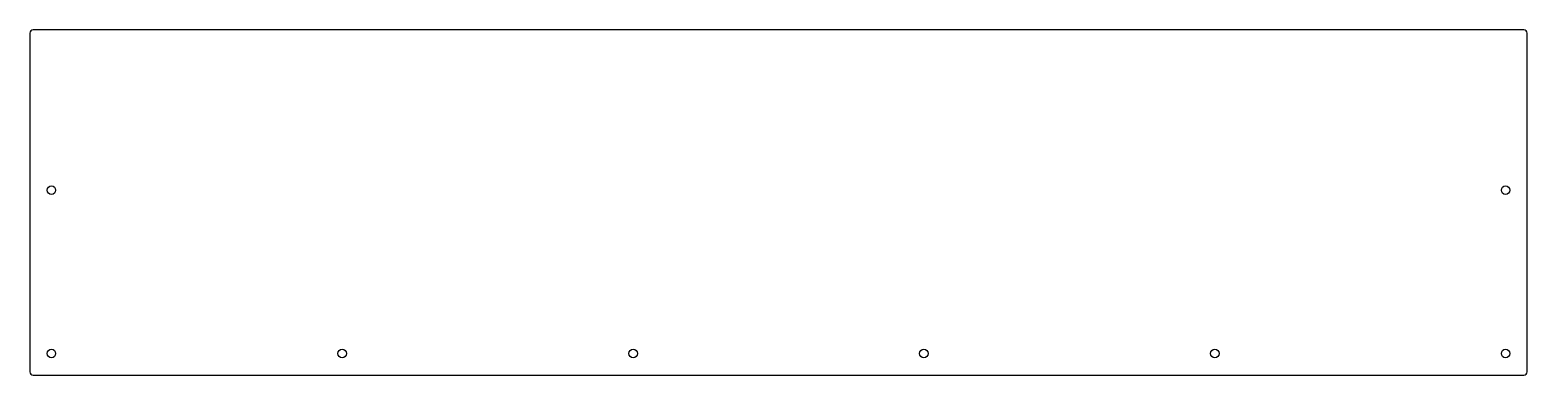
# Model space of a CAD drawing. Header units: millimetres. Extents: x 0 to 1397, y 0 to 322.
import ezdxf

# ---------------------------------------------------------------- set-up
doc = ezdxf.new("R2010")
doc.units = ezdxf.units.MM
doc.layers.get('0').update_dxf_attribs({"linetype": 'CONTINUOUS'})

msp = doc.modelspace()

# ---------------------------------------------------------------- linework, layer by layer
at = {"linetype": 'CONTINUOUS'}
for p, q in [((1394, 321.8), (3, 321.8)), ((0, 318.8), (0, 3)), ((1397, 3), (1397, 318.8)), ((3, 0), (1394, 0))]:
    msp.add_line(p, q, dxfattribs=at)
for centre in [(20, 172.4), (1377, 172.4), (20, 20), (291.4, 20), (562.8, 20), (834.2, 20), (1105.6, 20), (1377, 20)]:
    msp.add_circle(centre, 4, dxfattribs=at)
for centre, start, end in [((3, 318.8), 90, 180), ((1394, 318.8), 0, 90), ((3, 3), 180, 270), ((1394, 3), 270, 360)]:
    msp.add_arc(centre, 3, start, end, dxfattribs=at)

doc.saveas('drawing.dxf')
